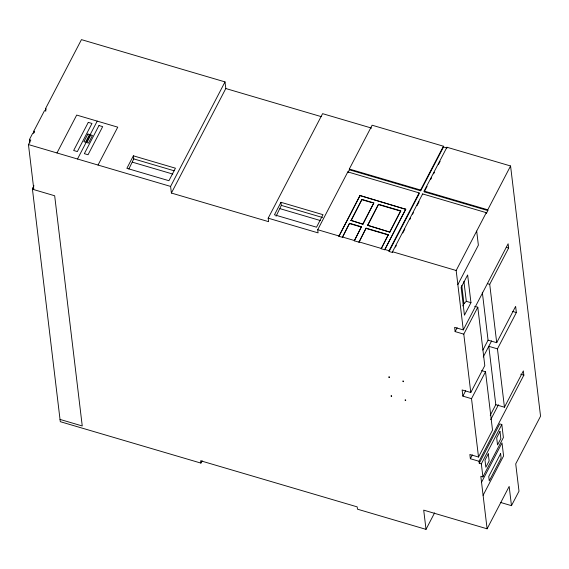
<?xml version="1.0" encoding="UTF-8"?>
<svg xmlns="http://www.w3.org/2000/svg" width="569" height="569" viewBox="0 0 569 569"><rect width="100%" height="100%" fill="white"/><g stroke="black" fill="none" stroke-linecap="round" stroke-linejoin="round"><path stroke-width="0.85" d="M128.886 168.993L133.743 158.893L133.374 155.821L175.437 168.204L168.929 180.707L126.866 168.324L133.374 155.821M276.072 216.241L281.321 205.381L280.958 202.308L323.021 214.691L316.513 227.195L274.45 214.812L280.958 202.308M29.801 142.975L29.403 139.625L32.76 133.174L33.464 133.381L34.517 131.361L33.813 131.155L44.482 110.656L45.186 110.863L46.238 108.835L45.534 108.629L81.452 39.631L225.011 81.9L225.801 88.529L171.397 193.047L268.604 221.668L268.184 218.183L322.595 113.665L371.649 128.11M33.962 185.743L32.39 188.759L33.791 189.171L28.45 144.562L30.804 140.038L29.403 139.625M33.671 186.874L32.447 189.221L54.674 195.764L82.249 425.968L60.022 419.424M56.971 152.961L76.694 115.073L117.747 127.164L98.024 165.046M77.498 159.007L97.221 121.119M171.397 193.047L170.6 186.419L225.011 81.9M268.184 218.183L318.085 232.877L317.708 229.727L347.815 171.902L419.125 192.891L419.218 193.666L389.111 251.498L392.624 252.529L392.532 251.761L422.632 193.929L486.267 212.664L486.36 213.432L487.853 210.573L487.761 209.797L510.571 165.977L446.935 147.243L424.125 191.063L424.218 191.838L487.853 210.573M349.309 169.036L372.119 125.216L443.429 146.212L443.521 146.98L420.704 190.8L349.402 169.804L349.309 169.036L420.612 190.032L420.704 190.8M348.278 171.952L349.402 169.804M32.39 188.759L60.293 421.686L200.9 463.088L202.123 460.741M405.377 210.096L384.729 249.763L381.216 248.724L388.328 234.698L366.102 228.148L358.996 242.181L354.316 240.808L361.422 226.775L349.537 223.276L342.431 237.309L338.918 236.27L359.935 195.523L405.782 209.314L359.935 195.523M338.918 236.27L359.971 195.828M342.431 237.309L349.537 223.276M351.023 220.409L361.955 199.413L373.84 202.913L362.951 224.222L351.023 220.409L362.951 224.222M351.066 220.722L361.955 199.413M354.316 240.808L361.422 226.775M362.908 223.909L373.84 202.913M358.996 242.181L366.102 228.148M367.588 225.288L378.52 204.292L400.747 210.836L389.85 232.138L367.588 225.288L389.85 232.138M367.631 225.594L378.52 204.292M381.216 248.724L388.328 234.698M389.815 231.832L400.747 210.836M384.729 249.763L405.747 209.008M389.111 251.498L389.018 250.723L419.125 192.891M420.612 190.032L443.429 146.212M395.469 247.06L396.28 245.495M402.795 232.991L404.829 229.087M409.708 219.705L410.519 218.14M412.553 214.236L413.371 212.671M417.034 205.637L419.061 201.732M424.218 191.838L427.07 186.355M430.733 179.313L431.551 177.748M433.585 173.837L434.403 172.272M438.471 164.448L440.107 161.319M200.9 463.088L200.622 460.776L357.19 506.872L357.467 509.184L426.01 529.369L423.706 510.137L487.107 528.807L480.819 476.296L482.903 476.907L481.338 463.863L479.254 463.251L479.02 461.274L470.364 458.728L469.859 454.489L478.515 457.035L471.523 398.677L462.867 396.124L462.128 389.957L470.783 392.51L463.792 334.145L455.136 331.599L454.624 327.36L463.28 329.906L456.167 270.495L486.267 212.664M457.853 284.585L478.373 245.175L476.68 231.078M462.775 305.958L463.955 303.69L466.296 301.307L463.906 281.385M455.136 331.599L457.135 327.751M470.954 302.68L464.446 315.183L461.132 287.459L467.64 274.962L470.954 302.68L466.296 301.307M463.28 329.906L508.124 243.774L508.629 248.013L489.724 284.329L496.716 342.694L488.06 340.141L482.32 292.238M463.792 334.145L477.796 307.239L474.653 306.307M482.889 350.07L488.06 340.141M462.867 396.124L465.662 390.747M483.23 356.998L491.609 340.902M470.783 392.51L484.788 365.597L477.796 307.239M496.716 342.694L515.621 306.371L516.36 312.537L497.455 348.861L504.447 407.219L495.791 404.673L488.799 346.308L497.455 348.861M471.523 398.677L485.528 371.763L481.594 370.604M426.01 529.369L434.588 512.889M490.222 415.363L495.791 404.673M470.364 458.728L472.348 454.908M490.691 419.68L498.451 404.765M478.515 457.035L492.519 430.121L485.528 371.763M504.447 407.219L523.352 370.896L523.857 375.142L479.02 461.274M479.254 463.251L499.746 423.891L501.822 424.502L503.387 437.547L482.903 476.907M481.338 463.863L501.822 424.502M481.538 482.27L502.022 442.91L503.586 455.954L483.095 495.315M487.107 528.807L509.17 486.438L511.474 505.663L500.478 502.427M511.474 505.663L518.999 491.196L515.727 463.884L540.55 416.209L510.571 165.977M443.521 146.98L447.028 148.011L446.935 147.243M225.801 88.529L321.307 116.652M424.125 191.063L487.761 209.797M361.991 199.726L372.183 202.72M379.381 204.847L400.782 211.149M506.268 247.316L508.629 248.013M133.743 158.893L174.128 170.785M349.572 223.581L361.457 227.081M366.962 228.702L388.364 235.004M281.321 205.381L322.545 217.522M132.435 162.186L172.812 174.071M280.012 208.667L320.397 220.559M28.45 144.562L170.6 186.419M317.708 229.727L338.882 235.964M342.396 236.996L354.281 240.495M358.954 241.875L381.18 248.418M384.694 249.45L389.018 250.723M392.532 251.761L456.167 270.495M487.363 283.639L489.724 284.329M512.427 311.378L516.36 312.537M520.713 374.21L523.857 375.142M461.779 285.496L463.955 303.69M422.632 193.929L422.724 194.698M347.815 171.902L347.908 172.67M45.534 108.629L45.84 111.14M33.813 131.155L34.012 132.826M88.287 122.371L73.657 150.486L77.348 151.574L91.986 123.459L88.287 122.371M87.882 134.042L83.913 141.681L85.549 142.165L89.525 134.526L87.882 134.042M90.812 134.981L86.844 142.613L88.48 143.096L92.455 135.465L90.812 134.981M98.985 125.543L84.354 153.658L88.046 154.747L102.683 126.631L98.985 125.543M488.294 453.827L484.994 460.165L485.841 467.256L489.141 460.918L488.294 453.827M499.98 431.494L496.68 437.824L497.534 444.922L500.834 438.585L499.98 431.494M500.606 453.685L488.743 476.473L489.269 480.841L501.133 458.052L500.606 453.685M389.303 376.998L388.776 376.842L388.84 377.411L389.374 377.567L389.303 376.998M403.357 381.138L402.831 380.981L402.895 381.55L403.428 381.707L403.357 381.138M391.579 395.917L391.045 395.761L391.116 396.33L391.643 396.486L391.579 395.917M405.633 400.057L405.1 399.9L405.171 400.462L405.697 400.619L405.633 400.057"/></g></svg>
